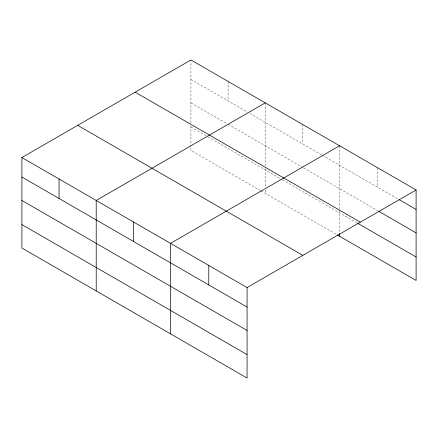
<?xml version="1.0" encoding="UTF-8"?>
<svg xmlns="http://www.w3.org/2000/svg" width="438" height="438" viewBox="0 0 438 438"><rect width="100%" height="100%" fill="white"/><g stroke="black" fill="none" stroke-linecap="round" stroke-linejoin="round"><path stroke-width="0.33" stroke-dasharray="2.19 1.64" d="M190.93 122.99L190.93 59.968M190.93 79.442L247.547 112.128M249.901 113.491L321.848 155.03M322.439 155.37L398.432 199.241M190.93 102.87L226.906 123.642M228.083 124.321L302.39 167.223M303.567 167.902L377.819 210.771M190.93 127.015L207.442 136.547M208.034 136.886L281.749 179.449M282.34 179.788L357.211 223.013M260.517 190.618L190.93 150.442L190.93 145.088M261.108 190.963L336.592 234.544M377.819 167.869L377.819 187.344M339.543 145.766L339.543 209.463M339.543 210.131L339.543 233.564M302.39 124.315L302.39 143.79M265.236 102.87L265.236 165.887M265.236 168.57L265.236 187.316M265.236 189.999L265.236 193.344M228.083 81.419L228.083 100.893M190.93 125.673L190.93 144.42"/><path stroke-width="0.66" d="M247.07 330.46L247.07 287.558L21.9 157.554L21.9 248.034L247.07 378.032L247.07 330.46L21.9 200.462M337.183 234.883L416.1 280.446L416.1 189.966L190.93 59.968L21.9 157.554M265.236 102.87L96.207 200.456L96.207 290.931M339.543 145.766L170.513 243.358L170.513 333.833M247.07 287.558L416.1 189.966M399.023 199.58L416.1 209.441M379.001 211.45L416.1 232.874M135.15 92.172L360.321 222.17M357.797 223.353L416.1 257.013M77.679 125.35L302.85 255.354M21.9 177.029L247.07 307.033M21.9 224.601L247.07 354.599M339.543 233.564L339.543 236.246M208.789 265.455L208.789 284.93M133.36 221.907L133.36 241.382M59.053 179.005L59.053 198.48"/></g></svg>
